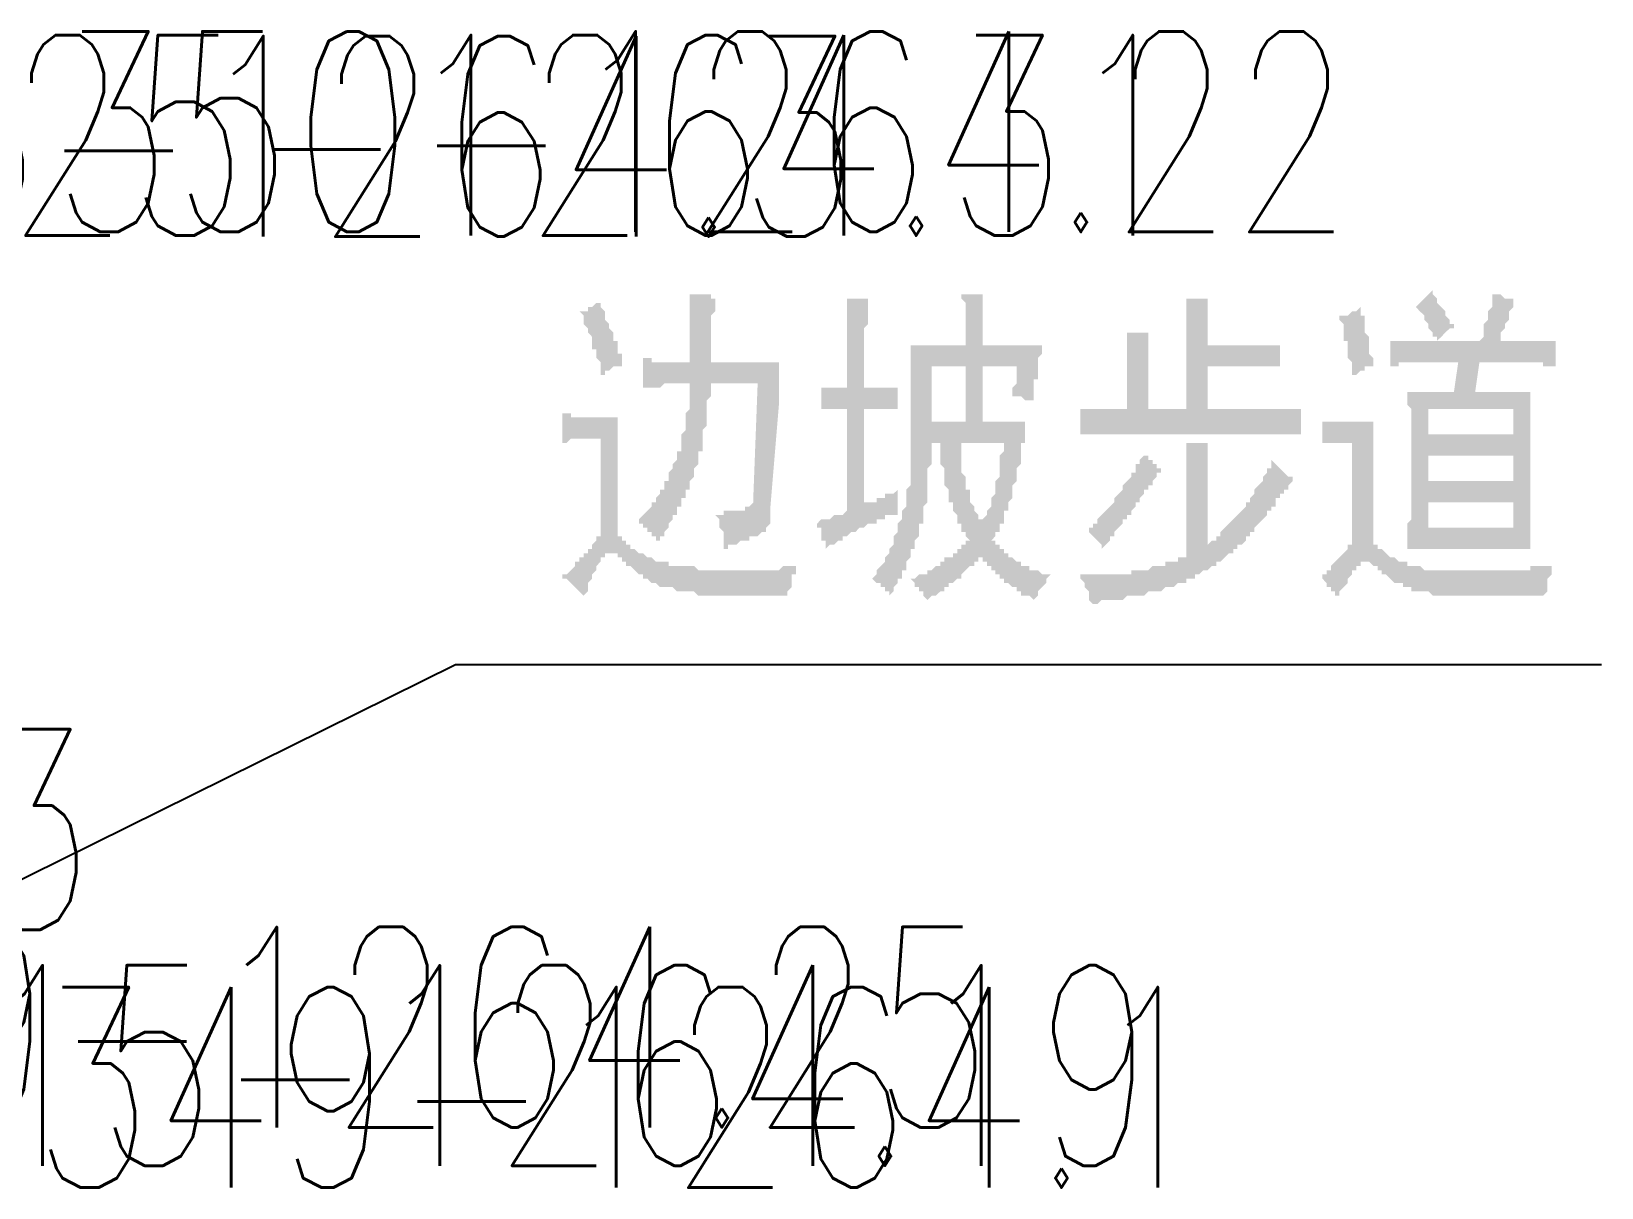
# Model space of a CAD drawing. Header units: millimetres. Extents: x 6156 to 7119, y 3162 to 3647.
# Drawn here: x 7006.6 to 7030.09, y 3479.53 to 3496.83 of the extents above; entities that cross this region are included whole.
import ezdxf
from ezdxf.enums import TextEntityAlignment as Align

# ---------------------------------------------------------------- set-up
doc = ezdxf.new("R2010")
doc.units = ezdxf.units.MM
doc.layers.add('图层1', color=7, linetype='Continuous')
doc.layers.add('点图2', color=30, linetype='Continuous', lineweight=5)
doc.styles.add('HBtxt', font='txt', dxfattribs={"width": 0.7, "bigfont": 'HZTXT'})

msp = doc.modelspace()

# ---------------------------------------------------------------- hatches: boundary and pattern name
at = {"layer": '图层1', "transparency": 33554559}
h = msp.add_hatch(color=256, dxfattribs=at)
h.paths.add_polyline_path([(7026.928, 3492.194), (7026.928, 3492.194), (7026.928, 3492.194), (7026.991, 3492.194), (7026.991, 3492.194), (7026.991, 3492.194), (7027.055, 3492.194), (7027.055, 3492.194), (7027.055, 3492.194), (7027.118, 3492.194), (7027.118, 3492.194), (7027.118, 3492.194), (7027.182, 3492.194), (7027.182, 3492.194), (7027.245, 3492.194), (7027.245, 3492.194), (7027.309, 3492.194), (7027.372, 3492.194), (7027.372, 3492.194), (7027.436, 3492.194), (7027.436, 3492.194), (7027.499, 3492.194), (7027.563, 3492.194), (7027.563, 3492.194), (7027.626, 3492.194), (7027.69, 3492.194), (7027.753, 3492.194), (7027.753, 3492.194), (7027.817, 3492.194), (7027.88, 3492.194), (7027.944, 3492.194), (7028.007, 3492.194), (7028.071, 3492.194), (7028.134, 3492.194), (7028.198, 3492.194), (7028.261, 3492.194), (7028.261, 3492.194), (7028.261, 3492.194), (7028.325, 3492.257), (7028.325, 3492.321), (7028.325, 3492.384), (7028.325, 3492.384), (7028.325, 3492.448), (7028.388, 3492.511), (7028.388, 3492.511), (7028.388, 3492.575), (7028.388, 3492.638), (7028.452, 3492.702), (7028.452, 3492.702), (7028.452, 3492.765), (7028.452, 3492.829), (7028.452, 3492.892), (7028.515, 3492.892), (7028.515, 3492.956), (7028.515, 3492.892), (7028.579, 3492.892), (7028.579, 3492.892), (7028.642, 3492.829), (7028.706, 3492.829), (7028.706, 3492.829), (7028.769, 3492.829), (7028.769, 3492.765), (7028.833, 3492.765), (7028.833, 3492.765), (7028.769, 3492.765), (7028.769, 3492.765), (7028.769, 3492.702), (7028.769, 3492.702), (7028.706, 3492.638), (7028.706, 3492.575), (7028.706, 3492.575), (7028.706, 3492.511), (7028.642, 3492.448), (7028.642, 3492.448), (7028.642, 3492.384), (7028.579, 3492.321), (7028.579, 3492.257), (7028.579, 3492.194), (7028.579, 3492.194), (7028.579, 3492.194), (7028.642, 3492.194), (7028.706, 3492.194), (7028.769, 3492.194), (7028.769, 3492.194), (7028.833, 3492.194), (7028.896, 3492.194), (7028.896, 3492.194), (7028.96, 3492.194), (7029.023, 3492.194), (7029.023, 3492.194), (7029.087, 3492.194), (7029.087, 3492.194), (7029.15, 3492.194), (7029.214, 3492.194), (7029.214, 3492.194), (7029.277, 3492.194), (7029.277, 3492.194), (7029.277, 3492.194), (7029.341, 3492.194), (7029.341, 3492.194), (7029.404, 3492.194), (7029.404, 3491.813), (7029.341, 3491.813), (7029.341, 3491.813), (7029.341, 3491.813), (7029.277, 3491.813), (7029.277, 3491.813), (7029.277, 3491.813), (7029.214, 3491.813), (7029.214, 3491.876), (7029.15, 3491.876), (7029.15, 3491.876), (7029.087, 3491.876), (7029.087, 3491.876), (7029.023, 3491.876), (7029.023, 3491.876), (7028.96, 3491.876), (7028.896, 3491.876), (7028.896, 3491.876), (7028.833, 3491.876), (7028.833, 3491.876), (7028.769, 3491.876), (7028.706, 3491.876), (7028.642, 3491.876), (7028.642, 3491.876), (7028.579, 3491.876), (7028.515, 3491.876), (7028.452, 3491.876), (7028.388, 3491.876), (7028.325, 3491.876), (7028.325, 3491.876), (7028.261, 3491.876), (7028.198, 3491.432), (7029.023, 3491.432), (7029.023, 3491.432), (7029.023, 3491.368), (7029.023, 3491.368), (7029.023, 3491.305), (7029.023, 3491.241), (7029.023, 3491.241), (7029.023, 3491.178), (7029.023, 3491.114), (7029.023, 3491.051), (7029.023, 3491.051), (7029.023, 3490.987), (7029.023, 3490.924), (7029.023, 3490.86), (7029.023, 3490.86), (7029.023, 3490.797), (7029.023, 3490.733), (7029.023, 3490.67), (7029.023, 3490.606), (7029.023, 3490.543), (7029.023, 3490.479), (7029.023, 3490.416), (7029.023, 3490.416), (7029.023, 3490.352), (7029.023, 3490.289), (7029.023, 3490.225), (7029.023, 3490.162), (7029.023, 3490.098), (7029.023, 3490.035), (7029.023, 3489.971), (7029.023, 3489.908), (7029.023, 3489.844), (7029.023, 3489.781), (7029.023, 3489.717), (7029.023, 3489.654), (7029.023, 3489.654), (7029.023, 3489.59), (7029.023, 3489.527), (7029.023, 3489.463), (7029.023, 3489.463), (7029.023, 3489.4), (7029.023, 3489.336), (7029.023, 3489.273), (7029.023, 3489.273), (7029.023, 3489.209), (7029.023, 3489.209), (7029.023, 3489.146), (7029.023, 3489.082), (7029.023, 3489.082), (7027.182, 3489.082), (7027.182, 3489.146), (7027.182, 3489.209), (7027.182, 3489.209), (7027.182, 3489.273), (7027.182, 3489.336), (7027.182, 3489.336), (7027.182, 3489.4), (7027.182, 3489.463), (7027.182, 3489.463), (7027.245, 3489.527), (7027.245, 3489.59), (7027.245, 3489.654), (7027.245, 3489.717), (7027.245, 3489.717), (7027.245, 3489.781), (7027.245, 3489.844), (7027.245, 3489.908), (7027.245, 3489.971), (7027.245, 3490.035), (7027.245, 3490.098), (7027.245, 3490.162), (7027.245, 3490.225), (7027.245, 3490.225), (7027.245, 3490.289), (7027.245, 3490.352), (7027.245, 3490.416), (7027.245, 3490.416), (7027.245, 3490.479), (7027.245, 3490.543), (7027.245, 3490.606), (7027.245, 3490.67), (7027.245, 3490.733), (7027.245, 3490.733), (7027.245, 3490.797), (7027.245, 3490.86), (7027.245, 3490.924), (7027.245, 3490.987), (7027.245, 3490.987), (7027.245, 3491.051), (7027.245, 3491.114), (7027.245, 3491.178), (7027.245, 3491.178), (7027.182, 3491.241), (7027.182, 3491.305), (7027.182, 3491.368), (7027.182, 3491.368), (7027.182, 3491.432), (7027.182, 3491.432), (7027.88, 3491.432), (7027.944, 3491.876), (7027.88, 3491.876), (7027.817, 3491.876), (7027.753, 3491.876), (7027.753, 3491.876), (7027.69, 3491.876), (7027.626, 3491.876), (7027.563, 3491.876), (7027.499, 3491.876), (7027.499, 3491.876), (7027.436, 3491.876), (7027.372, 3491.876), (7027.372, 3491.876), (7027.309, 3491.876), (7027.245, 3491.876), (7027.245, 3491.876), (7027.182, 3491.876), (7027.182, 3491.876), (7027.118, 3491.876), (7027.118, 3491.876), (7027.055, 3491.876), (7027.055, 3491.813), (7027.055, 3491.813), (7026.991, 3491.813), (7026.991, 3491.813), (7026.991, 3491.813), (7026.928, 3491.813), (7026.928, 3491.813), (7026.928, 3491.813)], flags=0)
h.paths.add_polyline_path([(7025.912, 3490.987), (7025.975, 3490.987), (7026.039, 3490.987), (7026.039, 3490.987), (7026.102, 3490.987), (7026.166, 3490.987), (7026.166, 3490.987), (7026.229, 3490.987), (7026.229, 3490.987), (7026.293, 3490.987), (7026.293, 3490.987), (7026.356, 3490.987), (7026.674, 3490.987), (7026.674, 3490.924), (7026.674, 3490.924), (7026.674, 3490.86), (7026.674, 3490.797), (7026.674, 3490.733), (7026.674, 3490.67), (7026.674, 3490.67), (7026.674, 3490.606), (7026.674, 3490.543), (7026.674, 3490.479), (7026.674, 3490.416), (7026.674, 3490.416), (7026.674, 3490.352), (7026.674, 3490.352), (7026.674, 3489.209), (7026.674, 3489.209), (7026.674, 3489.146), (7026.737, 3489.146), (7026.737, 3489.146), (7026.737, 3489.082), (7026.801, 3489.082), (7026.801, 3489.082), (7026.864, 3489.019), (7026.864, 3489.019), (7026.864, 3489.019), (7026.928, 3488.955), (7026.928, 3488.955), (7026.991, 3488.955), (7026.991, 3488.955), (7027.055, 3488.892), (7027.055, 3488.892), (7027.118, 3488.892), (7027.118, 3488.892), (7027.182, 3488.892), (7027.182, 3488.828), (7027.245, 3488.828), (7027.309, 3488.828), (7027.309, 3488.828), (7027.372, 3488.828), (7027.372, 3488.828), (7027.436, 3488.765), (7027.499, 3488.765), (7027.499, 3488.765), (7027.563, 3488.765), (7027.626, 3488.765), (7027.626, 3488.765), (7027.69, 3488.765), (7027.753, 3488.765), (7027.817, 3488.765), (7027.817, 3488.765), (7027.88, 3488.765), (7027.944, 3488.765), (7027.944, 3488.765), (7028.007, 3488.765), (7028.071, 3488.765), (7028.071, 3488.765), (7028.134, 3488.765), (7028.198, 3488.765), (7028.261, 3488.765), (7028.261, 3488.765), (7028.325, 3488.765), (7028.388, 3488.765), (7028.388, 3488.765), (7028.452, 3488.765), (7028.515, 3488.765), (7028.515, 3488.765), (7028.579, 3488.765), (7028.642, 3488.765), (7028.642, 3488.765), (7028.706, 3488.765), (7028.706, 3488.765), (7028.769, 3488.765), (7028.833, 3488.765), (7028.833, 3488.765), (7028.896, 3488.765), (7028.896, 3488.765), (7028.96, 3488.765), (7028.96, 3488.765), (7029.023, 3488.765), (7029.023, 3488.828), (7029.087, 3488.828), (7029.087, 3488.828), (7029.15, 3488.828), (7029.15, 3488.828), (7029.214, 3488.828), (7029.214, 3488.828), (7029.277, 3488.828), (7029.277, 3488.828), (7029.341, 3488.828), (7029.341, 3488.828), (7029.341, 3488.828), (7029.341, 3488.828), (7029.341, 3488.765), (7029.341, 3488.701), (7029.277, 3488.638), (7029.277, 3488.638), (7029.277, 3488.574), (7029.277, 3488.511), (7029.277, 3488.447), (7029.277, 3488.447), (7029.214, 3488.384), (7029.214, 3488.384), (7029.15, 3488.384), (7029.087, 3488.384), (7029.087, 3488.384), (7029.023, 3488.384), (7028.96, 3488.384), (7028.96, 3488.384), (7028.896, 3488.384), (7028.896, 3488.384), (7028.833, 3488.384), (7028.769, 3488.384), (7028.769, 3488.384), (7028.706, 3488.384), (7028.706, 3488.384), (7028.642, 3488.384), (7028.579, 3488.384), (7028.579, 3488.384), (7028.515, 3488.384), (7028.515, 3488.384), (7028.452, 3488.384), (7028.452, 3488.384), (7028.388, 3488.384), (7028.388, 3488.384), (7028.325, 3488.384), (7028.325, 3488.384), (7028.261, 3488.384), (7028.261, 3488.384), (7028.198, 3488.384), (7028.134, 3488.384), (7028.134, 3488.384), (7028.071, 3488.384), (7028.007, 3488.384), (7028.007, 3488.384), (7027.944, 3488.384), (7027.944, 3488.384), (7027.88, 3488.384), (7027.817, 3488.384), (7027.817, 3488.384), (7027.753, 3488.384), (7027.753, 3488.384), (7027.69, 3488.384), (7027.69, 3488.384), (7027.626, 3488.384), (7027.626, 3488.384), (7027.563, 3488.384), (7027.563, 3488.384), (7027.499, 3488.447), (7027.436, 3488.447), (7027.436, 3488.447), (7027.372, 3488.447), (7027.309, 3488.447), (7027.309, 3488.447), (7027.245, 3488.447), (7027.245, 3488.511), (7027.182, 3488.511), (7027.182, 3488.511), (7027.118, 3488.511), (7027.118, 3488.574), (7027.118, 3488.574), (7027.055, 3488.574), (7027.055, 3488.574), (7026.991, 3488.574), (7026.928, 3488.638), (7026.928, 3488.638), (7026.864, 3488.701), (7026.864, 3488.701), (7026.801, 3488.701), (7026.801, 3488.765), (7026.737, 3488.765), (7026.737, 3488.828), (7026.674, 3488.828), (7026.674, 3488.828), (7026.61, 3488.892), (7026.61, 3488.892), (7026.547, 3488.892), (7026.547, 3488.892), (7026.483, 3488.892), (7026.483, 3488.828), (7026.42, 3488.828), (7026.42, 3488.828), (7026.42, 3488.765), (7026.356, 3488.765), (7026.356, 3488.701), (7026.356, 3488.701), (7026.293, 3488.638), (7026.293, 3488.638), (7026.293, 3488.574), (7026.229, 3488.511), (7026.229, 3488.511), (7026.166, 3488.447), (7026.166, 3488.384), (7026.166, 3488.384), (7026.102, 3488.384), (7026.102, 3488.447), (7026.039, 3488.447), (7026.039, 3488.511), (7025.975, 3488.511), (7025.975, 3488.574), (7025.975, 3488.574), (7025.912, 3488.638), (7025.912, 3488.638), (7025.912, 3488.638), (7025.912, 3488.701), (7025.912, 3488.701), (7025.975, 3488.701), (7025.975, 3488.765), (7026.039, 3488.765), (7026.039, 3488.828), (7026.039, 3488.828), (7026.102, 3488.892), (7026.102, 3488.892), (7026.166, 3488.955), (7026.166, 3488.955), (7026.229, 3489.019), (7026.229, 3489.019), (7026.293, 3489.082), (7026.293, 3489.146), (7026.356, 3489.146), (7026.356, 3489.209), (7026.356, 3490.67), (7026.356, 3490.67), (7026.293, 3490.67), (7026.229, 3490.67), (7026.229, 3490.67), (7026.166, 3490.67), (7026.166, 3490.67), (7026.102, 3490.67), (7026.039, 3490.67), (7026.039, 3490.67), (7025.975, 3490.67), (7025.975, 3490.67), (7025.912, 3490.67)], flags=0)
h.paths.add_polyline_path([(7028.769, 3489.4), (7028.769, 3489.781), (7027.499, 3489.781), (7027.499, 3489.4)], flags=0)
h.paths.add_polyline_path([(7028.769, 3490.098), (7028.769, 3490.479), (7027.499, 3490.479), (7027.499, 3490.098)], flags=0)
h.paths.add_polyline_path([(7028.769, 3490.797), (7028.769, 3491.178), (7027.499, 3491.178), (7027.499, 3490.797)], flags=0)
h.paths.add_polyline_path([(7026.356, 3491.686), (7026.356, 3491.749), (7026.356, 3491.749), (7026.356, 3491.813), (7026.356, 3491.813), (7026.356, 3491.876), (7026.293, 3491.94), (7026.293, 3492.003), (7026.293, 3492.003), (7026.293, 3492.067), (7026.293, 3492.13), (7026.293, 3492.194), (7026.229, 3492.194), (7026.229, 3492.257), (7026.229, 3492.321), (7026.229, 3492.384), (7026.229, 3492.448), (7026.166, 3492.511), (7026.166, 3492.575), (7026.166, 3492.575), (7026.229, 3492.575), (7026.229, 3492.575), (7026.293, 3492.575), (7026.356, 3492.638), (7026.356, 3492.638), (7026.42, 3492.638), (7026.42, 3492.638), (7026.483, 3492.702), (7026.483, 3492.702), (7026.483, 3492.638), (7026.483, 3492.575), (7026.547, 3492.575), (7026.547, 3492.511), (7026.547, 3492.448), (7026.547, 3492.384), (7026.547, 3492.384), (7026.547, 3492.321), (7026.61, 3492.257), (7026.61, 3492.194), (7026.61, 3492.194), (7026.61, 3492.13), (7026.61, 3492.067), (7026.61, 3492.003), (7026.674, 3491.94), (7026.674, 3491.94), (7026.674, 3491.876), (7026.674, 3491.813), (7026.674, 3491.813), (7026.61, 3491.813), (7026.547, 3491.813), (7026.547, 3491.749), (7026.483, 3491.749), (7026.483, 3491.749), (7026.42, 3491.686), (7026.42, 3491.686), (7026.356, 3491.686)], flags=0)
h.paths.add_polyline_path([(7027.563, 3492.956), (7027.563, 3492.892), (7027.626, 3492.829), (7027.626, 3492.829), (7027.626, 3492.765), (7027.69, 3492.702), (7027.69, 3492.702), (7027.753, 3492.638), (7027.753, 3492.575), (7027.753, 3492.575), (7027.817, 3492.511), (7027.817, 3492.511), (7027.817, 3492.448), (7027.88, 3492.448), (7027.88, 3492.384), (7027.817, 3492.384), (7027.817, 3492.384), (7027.753, 3492.321), (7027.753, 3492.321), (7027.69, 3492.257), (7027.69, 3492.257), (7027.626, 3492.194), (7027.626, 3492.194), (7027.626, 3492.257), (7027.563, 3492.257), (7027.563, 3492.321), (7027.563, 3492.321), (7027.499, 3492.384), (7027.499, 3492.448), (7027.499, 3492.448), (7027.436, 3492.511), (7027.436, 3492.511), (7027.436, 3492.575), (7027.372, 3492.638), (7027.372, 3492.638), (7027.309, 3492.702), (7027.309, 3492.702), (7027.372, 3492.765), (7027.372, 3492.765), (7027.436, 3492.829), (7027.436, 3492.829), (7027.499, 3492.892), (7027.499, 3492.892), (7027.563, 3492.956), (7027.563, 3492.956)], flags=0)
h = msp.add_hatch(color=256, dxfattribs=at)
h.paths.add_polyline_path([(7016.451, 3491.876), (7016.451, 3491.94), (7016.451, 3492.003), (7016.451, 3492.067), (7016.451, 3492.13), (7016.451, 3492.194), (7016.451, 3492.257), (7016.451, 3492.321), (7016.451, 3492.384), (7016.451, 3492.384), (7016.451, 3492.448), (7016.451, 3492.511), (7016.451, 3492.575), (7016.451, 3492.575), (7016.451, 3492.638), (7016.451, 3492.702), (7016.451, 3492.765), (7016.451, 3492.765), (7016.451, 3492.829), (7016.451, 3492.892), (7016.451, 3492.892), (7016.451, 3492.892), (7016.514, 3492.892), (7016.514, 3492.892), (7016.578, 3492.892), (7016.641, 3492.892), (7016.641, 3492.892), (7016.705, 3492.892), (7016.705, 3492.892), (7016.768, 3492.892), (7016.768, 3492.829), (7016.832, 3492.829), (7016.832, 3492.829), (7016.832, 3492.765), (7016.832, 3492.765), (7016.832, 3492.702), (7016.832, 3492.702), (7016.832, 3492.638), (7016.768, 3492.575), (7016.768, 3492.575), (7016.768, 3492.511), (7016.768, 3492.448), (7016.768, 3492.384), (7016.768, 3492.384), (7016.768, 3492.321), (7016.768, 3492.257), (7016.768, 3492.194), (7016.768, 3492.13), (7016.768, 3492.067), (7016.768, 3492.003), (7016.768, 3491.94), (7016.768, 3491.876), (7017.784, 3491.876), (7017.784, 3491.876), (7017.784, 3491.813), (7017.784, 3491.749), (7017.784, 3491.686), (7017.784, 3491.622), (7017.784, 3491.622), (7017.784, 3491.559), (7017.784, 3491.495), (7017.784, 3491.432), (7017.784, 3491.368), (7017.784, 3491.368), (7017.784, 3491.305), (7017.784, 3491.241), (7017.784, 3491.241), (7017.657, 3489.717), (7017.657, 3489.654), (7017.657, 3489.59), (7017.657, 3489.527), (7017.657, 3489.527), (7017.657, 3489.463), (7017.593, 3489.4), (7017.593, 3489.4), (7017.593, 3489.336), (7017.53, 3489.336), (7017.53, 3489.336), (7017.466, 3489.273), (7017.466, 3489.273), (7017.403, 3489.273), (7017.403, 3489.273), (7017.339, 3489.273), (7017.339, 3489.209), (7017.276, 3489.209), (7017.212, 3489.209), (7017.212, 3489.209), (7017.149, 3489.146), (7017.149, 3489.146), (7017.085, 3489.146), (7017.085, 3489.146), (7017.022, 3489.146), (7017.022, 3489.082), (7016.959, 3489.082), (7016.959, 3489.146), (7016.959, 3489.209), (7016.959, 3489.209), (7016.959, 3489.273), (7016.959, 3489.336), (7016.895, 3489.4), (7016.895, 3489.4), (7016.895, 3489.463), (7016.895, 3489.527), (7016.832, 3489.59), (7016.832, 3489.59), (7016.832, 3489.59), (7016.895, 3489.59), (7016.959, 3489.59), (7016.959, 3489.654), (7017.022, 3489.654), (7017.085, 3489.654), (7017.085, 3489.654), (7017.149, 3489.654), (7017.149, 3489.654), (7017.212, 3489.654), (7017.212, 3489.654), (7017.276, 3489.654), (7017.276, 3489.717), (7017.276, 3489.717), (7017.339, 3489.717), (7017.339, 3489.717), (7017.403, 3489.781), (7017.403, 3489.781), (7017.403, 3489.844), (7017.403, 3489.908), (7017.403, 3489.908), (7017.466, 3491.559), (7016.768, 3491.559), (7016.768, 3491.495), (7016.768, 3491.432), (7016.768, 3491.368), (7016.705, 3491.305), (7016.705, 3491.241), (7016.705, 3491.178), (7016.705, 3491.178), (7016.705, 3491.114), (7016.705, 3491.051), (7016.705, 3490.987), (7016.705, 3490.924), (7016.705, 3490.924), (7016.641, 3490.86), (7016.641, 3490.797), (7016.641, 3490.733), (7016.641, 3490.67), (7016.641, 3490.67), (7016.641, 3490.606), (7016.641, 3490.543), (7016.578, 3490.543), (7016.578, 3490.479), (7016.578, 3490.416), (7016.578, 3490.416), (7016.578, 3490.352), (7016.514, 3490.289), (7016.514, 3490.289), (7016.514, 3490.225), (7016.514, 3490.225), (7016.514, 3490.162), (7016.451, 3490.098), (7016.451, 3490.098), (7016.451, 3490.035), (7016.451, 3489.971), (7016.387, 3489.971), (7016.387, 3489.908), (7016.387, 3489.844), (7016.324, 3489.844), (7016.324, 3489.781), (7016.324, 3489.717), (7016.26, 3489.717), (7016.26, 3489.654), (7016.26, 3489.59), (7016.197, 3489.59), (7016.197, 3489.527), (7016.197, 3489.527), (7016.133, 3489.463), (7016.133, 3489.4), (7016.133, 3489.4), (7016.07, 3489.336), (7016.07, 3489.273), (7016.006, 3489.273), (7016.006, 3489.209), (7016.006, 3489.209), (7015.943, 3489.209), (7015.943, 3489.273), (7015.879, 3489.273), (7015.879, 3489.336), (7015.879, 3489.336), (7015.816, 3489.336), (7015.816, 3489.4), (7015.752, 3489.4), (7015.752, 3489.463), (7015.689, 3489.463), (7015.689, 3489.527), (7015.689, 3489.527), (7015.689, 3489.527), (7015.752, 3489.59), (7015.752, 3489.59), (7015.816, 3489.654), (7015.816, 3489.654), (7015.879, 3489.717), (7015.879, 3489.717), (7015.879, 3489.781), (7015.943, 3489.781), (7015.943, 3489.844), (7016.006, 3489.908), (7016.006, 3489.908), (7016.006, 3489.971), (7016.07, 3489.971), (7016.07, 3490.035), (7016.07, 3490.098), (7016.133, 3490.098), (7016.133, 3490.162), (7016.133, 3490.225), (7016.197, 3490.289), (7016.197, 3490.289), (7016.197, 3490.352), (7016.197, 3490.352), (7016.26, 3490.416), (7016.26, 3490.416), (7016.26, 3490.479), (7016.26, 3490.543), (7016.324, 3490.543), (7016.324, 3490.606), (7016.324, 3490.67), (7016.324, 3490.733), (7016.324, 3490.733), (7016.324, 3490.797), (7016.387, 3490.86), (7016.387, 3490.924), (7016.387, 3490.924), (7016.387, 3490.987), (7016.387, 3491.051), (7016.387, 3491.114), (7016.387, 3491.114), (7016.451, 3491.178), (7016.451, 3491.241), (7016.451, 3491.305), (7016.451, 3491.368), (7016.451, 3491.432), (7016.451, 3491.432), (7016.451, 3491.495), (7016.451, 3491.559), (7016.387, 3491.559), (7016.387, 3491.559), (7016.324, 3491.559), (7016.324, 3491.559), (7016.26, 3491.559), (7016.197, 3491.559), (7016.197, 3491.559), (7016.133, 3491.559), (7016.133, 3491.559), (7016.07, 3491.559), (7016.006, 3491.495), (7016.006, 3491.495), (7015.943, 3491.495), (7015.943, 3491.495), (7015.879, 3491.495), (7015.879, 3491.495), (7015.816, 3491.495), (7015.752, 3491.495), (7015.752, 3491.495), (7015.752, 3491.94), (7015.816, 3491.94), (7015.816, 3491.94), (7015.879, 3491.94), (7015.879, 3491.876), (7015.943, 3491.876), (7015.943, 3491.876), (7016.006, 3491.876), (7016.07, 3491.876), (7016.07, 3491.876), (7016.133, 3491.876), (7016.133, 3491.876), (7016.197, 3491.876), (7016.26, 3491.876), (7016.26, 3491.876), (7016.324, 3491.876), (7016.387, 3491.876), (7016.387, 3491.876), (7016.451, 3491.876), (7016.451, 3491.876)], flags=0)
h.paths.add_polyline_path([(7015.371, 3491.051), (7015.371, 3490.987), (7015.371, 3490.987), (7015.371, 3490.924), (7015.371, 3490.86), (7015.371, 3490.797), (7015.371, 3490.733), (7015.371, 3490.733), (7015.371, 3490.67), (7015.371, 3490.606), (7015.371, 3490.543), (7015.371, 3490.543), (7015.371, 3490.479), (7015.371, 3490.479), (7015.371, 3489.336), (7015.371, 3489.273), (7015.435, 3489.273), (7015.435, 3489.273), (7015.435, 3489.209), (7015.498, 3489.209), (7015.498, 3489.146), (7015.562, 3489.146), (7015.562, 3489.146), (7015.562, 3489.082), (7015.625, 3489.082), (7015.625, 3489.082), (7015.689, 3489.019), (7015.689, 3489.019), (7015.752, 3489.019), (7015.752, 3489.019), (7015.816, 3488.955), (7015.816, 3488.955), (7015.879, 3488.955), (7015.879, 3488.955), (7015.943, 3488.892), (7015.943, 3488.892), (7016.006, 3488.892), (7016.07, 3488.892), (7016.07, 3488.892), (7016.133, 3488.892), (7016.133, 3488.828), (7016.197, 3488.828), (7016.26, 3488.828), (7016.26, 3488.828), (7016.324, 3488.828), (7016.387, 3488.828), (7016.387, 3488.828), (7016.451, 3488.828), (7016.514, 3488.828), (7016.578, 3488.765), (7016.578, 3488.765), (7016.641, 3488.765), (7016.641, 3488.765), (7016.705, 3488.765), (7016.768, 3488.765), (7016.832, 3488.765), (7016.832, 3488.765), (7016.895, 3488.765), (7016.959, 3488.765), (7016.959, 3488.765), (7017.022, 3488.765), (7017.085, 3488.765), (7017.085, 3488.765), (7017.149, 3488.765), (7017.212, 3488.765), (7017.212, 3488.765), (7017.276, 3488.765), (7017.339, 3488.765), (7017.339, 3488.765), (7017.403, 3488.765), (7017.466, 3488.765), (7017.466, 3488.765), (7017.53, 3488.765), (7017.53, 3488.765), (7017.593, 3488.765), (7017.593, 3488.765), (7017.657, 3488.765), (7017.72, 3488.765), (7017.72, 3488.765), (7017.784, 3488.765), (7017.784, 3488.765), (7017.847, 3488.828), (7017.847, 3488.828), (7017.911, 3488.828), (7017.911, 3488.828), (7017.974, 3488.828), (7017.974, 3488.828), (7018.038, 3488.828), (7018.038, 3488.828), (7018.038, 3488.828), (7018.101, 3488.828), (7018.101, 3488.828), (7018.038, 3488.828), (7018.038, 3488.765), (7018.038, 3488.701), (7017.974, 3488.701), (7017.974, 3488.638), (7017.974, 3488.638), (7017.974, 3488.574), (7017.974, 3488.511), (7017.911, 3488.447), (7017.911, 3488.384), (7017.911, 3488.384), (7017.911, 3488.384), (7017.847, 3488.384), (7017.847, 3488.384), (7017.784, 3488.384), (7017.72, 3488.384), (7017.72, 3488.384), (7017.657, 3488.384), (7017.657, 3488.384), (7017.593, 3488.384), (7017.53, 3488.384), (7017.53, 3488.384), (7017.466, 3488.384), (7017.466, 3488.384), (7017.403, 3488.384), (7017.339, 3488.384), (7017.339, 3488.384), (7017.276, 3488.384), (7017.276, 3488.384), (7017.212, 3488.384), (7017.149, 3488.384), (7017.149, 3488.384), (7017.085, 3488.384), (7017.085, 3488.384), (7017.022, 3488.384), (7017.022, 3488.384), (7016.959, 3488.384), (7016.895, 3488.384), (7016.895, 3488.384), (7016.832, 3488.384), (7016.832, 3488.384), (7016.768, 3488.384), (7016.705, 3488.384), (7016.705, 3488.384), (7016.641, 3488.384), (7016.641, 3488.384), (7016.578, 3488.384), (7016.514, 3488.447), (7016.514, 3488.447), (7016.451, 3488.447), (7016.451, 3488.447), (7016.387, 3488.447), (7016.324, 3488.447), (7016.324, 3488.447), (7016.26, 3488.447), (7016.26, 3488.447), (7016.197, 3488.511), (7016.197, 3488.511), (7016.133, 3488.511), (7016.133, 3488.511), (7016.07, 3488.511), (7016.07, 3488.511), (7016.006, 3488.511), (7015.943, 3488.574), (7015.943, 3488.574), (7015.879, 3488.574), (7015.879, 3488.574), (7015.816, 3488.638), (7015.816, 3488.638), (7015.752, 3488.638), (7015.752, 3488.701), (7015.689, 3488.701), (7015.689, 3488.701), (7015.625, 3488.765), (7015.625, 3488.765), (7015.562, 3488.828), (7015.562, 3488.828), (7015.498, 3488.828), (7015.498, 3488.892), (7015.435, 3488.892), (7015.435, 3488.955), (7015.371, 3488.955), (7015.371, 3489.019), (7015.308, 3489.019), (7015.308, 3489.019), (7015.244, 3489.019), (7015.244, 3489.019), (7015.181, 3489.019), (7015.181, 3488.955), (7015.181, 3488.955), (7015.117, 3488.955), (7015.117, 3488.892), (7015.117, 3488.892), (7015.054, 3488.828), (7015.054, 3488.765), (7015.054, 3488.765), (7014.99, 3488.701), (7014.99, 3488.701), (7014.99, 3488.638), (7014.927, 3488.574), (7014.927, 3488.574), (7014.927, 3488.511), (7014.927, 3488.447), (7014.863, 3488.384), (7014.863, 3488.384), (7014.863, 3488.384), (7014.8, 3488.447), (7014.8, 3488.447), (7014.736, 3488.511), (7014.736, 3488.511), (7014.673, 3488.574), (7014.673, 3488.574), (7014.609, 3488.638), (7014.609, 3488.638), (7014.546, 3488.638), (7014.546, 3488.701), (7014.609, 3488.701), (7014.673, 3488.765), (7014.673, 3488.765), (7014.736, 3488.828), (7014.736, 3488.892), (7014.8, 3488.892), (7014.8, 3488.955), (7014.863, 3488.955), (7014.863, 3489.019), (7014.927, 3489.019), (7014.927, 3489.082), (7014.99, 3489.082), (7014.99, 3489.146), (7014.99, 3489.146), (7015.054, 3489.209), (7015.054, 3489.209), (7015.054, 3489.273), (7015.054, 3489.273), (7015.117, 3489.273), (7015.117, 3490.733), (7015.054, 3490.733), (7014.99, 3490.733), (7014.99, 3490.733), (7014.927, 3490.733), (7014.863, 3490.733), (7014.863, 3490.733), (7014.8, 3490.733), (7014.8, 3490.733), (7014.736, 3490.733), (7014.736, 3490.733), (7014.673, 3490.733), (7014.609, 3490.67), (7014.609, 3490.67), (7014.546, 3490.67), (7014.546, 3491.114), (7014.609, 3491.114), (7014.673, 3491.114), (7014.673, 3491.051), (7014.736, 3491.051), (7014.736, 3491.051), (7014.8, 3491.051), (7014.863, 3491.051), (7014.863, 3491.051), (7014.927, 3491.051), (7014.927, 3491.051), (7014.99, 3491.051), (7015.054, 3491.051), (7015.054, 3491.051), (7015.117, 3491.051), (7015.117, 3491.051)], flags=0)
h.paths.add_polyline_path([(7015.117, 3492.765), (7015.117, 3492.702), (7015.181, 3492.638), (7015.181, 3492.575), (7015.181, 3492.511), (7015.244, 3492.448), (7015.244, 3492.384), (7015.244, 3492.384), (7015.308, 3492.321), (7015.308, 3492.257), (7015.308, 3492.194), (7015.371, 3492.194), (7015.371, 3492.13), (7015.371, 3492.067), (7015.371, 3492.067), (7015.371, 3492.003), (7015.435, 3492.003), (7015.435, 3491.94), (7015.435, 3491.94), (7015.435, 3491.876), (7015.435, 3491.876), (7015.435, 3491.876), (7015.435, 3491.813), (7015.371, 3491.813), (7015.371, 3491.813), (7015.308, 3491.813), (7015.244, 3491.749), (7015.244, 3491.749), (7015.181, 3491.749), (7015.181, 3491.686), (7015.117, 3491.686), (7015.117, 3491.686), (7015.117, 3491.749), (7015.117, 3491.749), (7015.117, 3491.749), (7015.117, 3491.813), (7015.117, 3491.813), (7015.117, 3491.876), (7015.054, 3491.94), (7015.054, 3491.94), (7015.054, 3492.003), (7015.054, 3492.067), (7014.99, 3492.067), (7014.99, 3492.13), (7014.99, 3492.194), (7014.99, 3492.257), (7014.927, 3492.321), (7014.927, 3492.384), (7014.863, 3492.448), (7014.863, 3492.511), (7014.863, 3492.575), (7014.8, 3492.638), (7014.863, 3492.638), (7014.927, 3492.638), (7014.927, 3492.702), (7014.99, 3492.702), (7014.99, 3492.702), (7015.054, 3492.765), (7015.054, 3492.765), (7015.117, 3492.765), (7015.117, 3492.765)], flags=0)
h = msp.add_hatch(color=256, dxfattribs=at)
h.paths.add_polyline_path([(7019.181, 3488.638), (7019.181, 3488.638), (7019.244, 3488.701), (7019.244, 3488.765), (7019.244, 3488.765), (7019.308, 3488.828), (7019.308, 3488.828), (7019.371, 3488.892), (7019.371, 3488.955), (7019.371, 3488.955), (7019.435, 3489.019), (7019.435, 3489.082), (7019.435, 3489.082), (7019.498, 3489.146), (7019.498, 3489.209), (7019.498, 3489.209), (7019.498, 3489.209), (7019.498, 3489.273), (7019.562, 3489.336), (7019.562, 3489.336), (7019.562, 3489.4), (7019.562, 3489.463), (7019.625, 3489.527), (7019.625, 3489.527), (7019.625, 3489.59), (7019.625, 3489.654), (7019.625, 3489.654), (7019.689, 3489.717), (7019.689, 3489.781), (7019.689, 3489.844), (7019.689, 3489.908), (7019.689, 3489.908), (7019.689, 3489.971), (7019.752, 3490.035), (7019.752, 3490.035), (7019.752, 3490.098), (7019.752, 3490.098), (7019.752, 3490.162), (7019.752, 3490.225), (7019.752, 3490.225), (7019.752, 3490.289), (7019.752, 3490.352), (7019.752, 3490.416), (7019.752, 3490.416), (7019.752, 3490.479), (7019.752, 3490.543), (7019.752, 3490.606), (7019.752, 3490.67), (7019.752, 3490.733), (7019.752, 3490.733), (7019.752, 3490.797), (7019.752, 3490.86), (7019.752, 3490.924), (7019.752, 3490.987), (7019.752, 3491.051), (7019.752, 3491.114), (7019.752, 3491.178), (7019.752, 3491.241), (7019.752, 3491.305), (7019.752, 3491.368), (7019.752, 3491.432), (7019.752, 3491.432), (7019.752, 3491.495), (7019.752, 3491.559), (7019.752, 3491.622), (7019.752, 3491.686), (7019.752, 3491.749), (7019.752, 3491.749), (7019.752, 3491.813), (7019.752, 3491.876), (7019.752, 3491.94), (7019.752, 3491.94), (7019.752, 3492.003), (7019.752, 3492.067), (7019.752, 3492.067), (7019.752, 3492.13), (7019.752, 3492.13), (7019.752, 3492.13), (7020.578, 3492.13), (7020.578, 3492.194), (7020.578, 3492.257), (7020.578, 3492.321), (7020.578, 3492.384), (7020.578, 3492.448), (7020.578, 3492.511), (7020.578, 3492.575), (7020.578, 3492.638), (7020.578, 3492.638), (7020.578, 3492.702), (7020.578, 3492.765), (7020.578, 3492.765), (7020.514, 3492.829), (7020.514, 3492.892), (7020.514, 3492.892), (7020.832, 3492.892), (7020.832, 3492.892), (7020.832, 3492.829), (7020.832, 3492.765), (7020.832, 3492.765), (7020.832, 3492.702), (7020.832, 3492.638), (7020.832, 3492.638), (7020.832, 3492.575), (7020.832, 3492.511), (7020.832, 3492.448), (7020.832, 3492.384), (7020.832, 3492.321), (7020.832, 3492.257), (7020.832, 3492.194), (7020.832, 3492.13), (7021.721, 3492.13), (7021.721, 3492.067), (7021.721, 3492.003), (7021.657, 3491.94), (7021.657, 3491.94), (7021.657, 3491.876), (7021.657, 3491.813), (7021.657, 3491.749), (7021.657, 3491.686), (7021.657, 3491.622), (7021.594, 3491.622), (7021.594, 3491.559), (7021.594, 3491.495), (7021.594, 3491.495), (7021.594, 3491.432), (7021.594, 3491.368), (7021.594, 3491.368), (7021.594, 3491.305), (7021.594, 3491.305), (7021.53, 3491.305), (7021.467, 3491.305), (7021.467, 3491.305), (7021.403, 3491.368), (7021.403, 3491.368), (7021.34, 3491.368), (7021.34, 3491.368), (7021.276, 3491.368), (7021.276, 3491.368), (7021.276, 3491.432), (7021.276, 3491.432), (7021.276, 3491.495), (7021.34, 3491.559), (7021.34, 3491.622), (7021.34, 3491.622), (7021.34, 3491.686), (7021.34, 3491.749), (7021.34, 3491.813), (7021.34, 3491.813), (7020.832, 3491.813), (7020.832, 3490.987), (7021.467, 3490.987), (7021.467, 3490.924), (7021.467, 3490.86), (7021.467, 3490.797), (7021.467, 3490.733), (7021.467, 3490.67), (7021.403, 3490.67), (7021.403, 3490.606), (7021.403, 3490.543), (7021.403, 3490.479), (7021.403, 3490.416), (7021.403, 3490.416), (7021.403, 3490.352), (7021.34, 3490.289), (7021.34, 3490.225), (7021.34, 3490.225), (7021.34, 3490.162), (7021.34, 3490.098), (7021.34, 3490.098), (7021.276, 3490.035), (7021.276, 3489.971), (7021.276, 3489.971), (7021.276, 3489.971), (7021.276, 3489.908), (7021.276, 3489.844), (7021.213, 3489.781), (7021.213, 3489.781), (7021.213, 3489.717), (7021.213, 3489.654), (7021.149, 3489.654), (7021.149, 3489.59), (7021.149, 3489.527), (7021.149, 3489.463), (7021.086, 3489.463), (7021.086, 3489.4), (7021.086, 3489.336), (7021.022, 3489.336), (7021.022, 3489.273), (7021.022, 3489.273), (7020.959, 3489.209), (7021.022, 3489.209), (7021.022, 3489.146), (7021.086, 3489.146), (7021.086, 3489.082), (7021.149, 3489.082), (7021.149, 3489.019), (7021.213, 3489.019), (7021.213, 3488.955), (7021.276, 3488.955), (7021.276, 3488.955), (7021.34, 3488.892), (7021.34, 3488.892), (7021.403, 3488.892), (7021.403, 3488.828), (7021.467, 3488.828), (7021.467, 3488.828), (7021.53, 3488.828), (7021.53, 3488.765), (7021.594, 3488.765), (7021.594, 3488.765), (7021.657, 3488.765), (7021.721, 3488.701), (7021.721, 3488.701), (7021.784, 3488.701), (7021.784, 3488.701), (7021.848, 3488.701), (7021.784, 3488.638), (7021.784, 3488.638), (7021.784, 3488.574), (7021.721, 3488.511), (7021.721, 3488.511), (7021.657, 3488.447), (7021.657, 3488.447), (7021.657, 3488.384), (7021.594, 3488.32), (7021.594, 3488.32), (7021.594, 3488.32), (7021.53, 3488.384), (7021.53, 3488.384), (7021.467, 3488.384), (7021.403, 3488.384), (7021.403, 3488.447), (7021.34, 3488.447), (7021.34, 3488.511), (7021.276, 3488.511), (7021.276, 3488.511), (7021.213, 3488.574), (7021.213, 3488.574), (7021.149, 3488.574), (7021.149, 3488.638), (7021.149, 3488.638), (7021.086, 3488.638), (7021.086, 3488.701), (7021.022, 3488.701), (7021.022, 3488.765), (7020.959, 3488.765), (7020.959, 3488.828), (7020.895, 3488.828), (7020.895, 3488.892), (7020.832, 3488.892), (7020.832, 3488.955), (7020.832, 3488.955), (7020.768, 3488.955), (7020.768, 3488.892), (7020.705, 3488.892), (7020.705, 3488.828), (7020.705, 3488.828), (7020.641, 3488.828), (7020.578, 3488.765), (7020.578, 3488.765), (7020.514, 3488.701), (7020.514, 3488.701), (7020.514, 3488.638), (7020.451, 3488.638), (7020.451, 3488.638), (7020.387, 3488.574), (7020.387, 3488.574), (7020.324, 3488.574), (7020.324, 3488.511), (7020.26, 3488.511), (7020.26, 3488.447), (7020.197, 3488.447), (7020.197, 3488.447), (7020.133, 3488.384), (7020.07, 3488.384), (7020.07, 3488.384), (7020.006, 3488.32), (7020.006, 3488.32), (7019.943, 3488.384), (7019.943, 3488.384), (7019.943, 3488.447), (7019.879, 3488.447), (7019.879, 3488.511), (7019.816, 3488.511), (7019.816, 3488.574), (7019.816, 3488.574), (7019.752, 3488.638), (7019.816, 3488.638), (7019.816, 3488.638), (7019.879, 3488.701), (7019.943, 3488.701), (7019.943, 3488.701), (7020.006, 3488.701), (7020.006, 3488.765), (7020.07, 3488.765), (7020.07, 3488.765), (7020.133, 3488.828), (7020.133, 3488.828), (7020.197, 3488.828), (7020.197, 3488.892), (7020.26, 3488.892), (7020.26, 3488.892), (7020.26, 3488.955), (7020.324, 3488.955), (7020.387, 3488.955), (7020.387, 3489.019), (7020.451, 3489.019), (7020.451, 3489.082), (7020.514, 3489.082), (7020.514, 3489.146), (7020.578, 3489.146), (7020.578, 3489.209), (7020.578, 3489.209), (7020.641, 3489.209), (7020.578, 3489.273), (7020.578, 3489.273), (7020.578, 3489.336), (7020.514, 3489.336), (7020.514, 3489.4), (7020.514, 3489.463), (7020.451, 3489.463), (7020.451, 3489.527), (7020.451, 3489.527), (7020.451, 3489.59), (7020.387, 3489.654), (7020.387, 3489.654), (7020.387, 3489.717), (7020.387, 3489.781), (7020.324, 3489.781), (7020.324, 3489.844), (7020.324, 3489.908), (7020.324, 3489.971), (7020.324, 3489.971), (7020.26, 3490.035), (7020.26, 3490.098), (7020.26, 3490.162), (7020.26, 3490.162), (7020.26, 3490.225), (7020.26, 3490.289), (7020.197, 3490.352), (7020.197, 3490.416), (7020.197, 3490.416), (7020.197, 3490.479), (7020.197, 3490.543), (7020.197, 3490.606), (7020.197, 3490.67), (7020.07, 3490.67), (7020.07, 3490.606), (7020.07, 3490.543), (7020.07, 3490.479), (7020.07, 3490.416), (7020.07, 3490.352), (7020.006, 3490.289), (7020.006, 3490.225), (7020.006, 3490.162), (7020.006, 3490.162), (7020.006, 3490.098), (7020.006, 3490.035), (7020.006, 3489.971), (7020.006, 3489.908), (7020.006, 3489.908), (7020.006, 3489.844), (7020.006, 3489.781), (7019.943, 3489.717), (7019.943, 3489.717), (7019.943, 3489.654), (7019.943, 3489.59), (7019.943, 3489.59), (7019.943, 3489.527), (7019.943, 3489.463), (7019.879, 3489.463), (7019.879, 3489.4), (7019.879, 3489.336), (7019.879, 3489.336), (7019.879, 3489.273), (7019.879, 3489.273), (7019.816, 3489.209), (7019.816, 3489.146), (7019.816, 3489.082), (7019.752, 3489.082), (7019.752, 3489.019), (7019.752, 3488.955), (7019.689, 3488.892), (7019.689, 3488.892), (7019.689, 3488.828), (7019.689, 3488.765), (7019.625, 3488.765), (7019.625, 3488.701), (7019.625, 3488.638), (7019.562, 3488.638), (7019.562, 3488.574), (7019.562, 3488.574), (7019.498, 3488.511), (7019.498, 3488.447), (7019.498, 3488.447), (7019.435, 3488.384), (7019.435, 3488.384), (7019.435, 3488.447), (7019.371, 3488.447), (7019.371, 3488.511), (7019.308, 3488.511), (7019.308, 3488.574), (7019.244, 3488.574), (7019.244, 3488.574), (7019.181, 3488.638), (7019.181, 3488.638), (7019.181, 3488.638)], flags=0)
h.paths.add_polyline_path([(7019.117, 3492.829), (7019.117, 3492.765), (7019.117, 3492.702), (7019.117, 3492.638), (7019.117, 3492.575), (7019.117, 3492.511), (7019.117, 3492.448), (7019.054, 3492.384), (7019.054, 3492.321), (7019.054, 3492.321), (7019.054, 3492.257), (7019.054, 3492.194), (7019.054, 3492.194), (7019.054, 3492.13), (7019.054, 3492.13), (7019.054, 3491.495), (7019.117, 3491.495), (7019.181, 3491.495), (7019.181, 3491.495), (7019.244, 3491.495), (7019.244, 3491.495), (7019.308, 3491.495), (7019.308, 3491.495), (7019.371, 3491.495), (7019.435, 3491.495), (7019.435, 3491.495), (7019.498, 3491.495), (7019.562, 3491.495), (7019.562, 3491.495), (7019.562, 3491.178), (7019.498, 3491.178), (7019.435, 3491.178), (7019.435, 3491.178), (7019.371, 3491.178), (7019.371, 3491.178), (7019.308, 3491.178), (7019.244, 3491.178), (7019.244, 3491.178), (7019.181, 3491.178), (7019.181, 3491.178), (7019.117, 3491.178), (7019.117, 3491.178), (7019.054, 3491.178), (7019.054, 3489.781), (7019.117, 3489.781), (7019.181, 3489.781), (7019.181, 3489.781), (7019.244, 3489.781), (7019.244, 3489.844), (7019.308, 3489.844), (7019.308, 3489.844), (7019.371, 3489.844), (7019.371, 3489.908), (7019.435, 3489.908), (7019.498, 3489.908), (7019.498, 3489.908), (7019.562, 3489.971), (7019.562, 3489.971), (7019.562, 3489.59), (7019.498, 3489.59), (7019.498, 3489.59), (7019.435, 3489.59), (7019.371, 3489.59), (7019.371, 3489.527), (7019.308, 3489.527), (7019.308, 3489.527), (7019.244, 3489.527), (7019.244, 3489.463), (7019.181, 3489.463), (7019.117, 3489.463), (7019.117, 3489.463), (7019.054, 3489.4), (7019.054, 3489.4), (7019.054, 3489.4), (7018.99, 3489.4), (7018.927, 3489.336), (7018.927, 3489.336), (7018.863, 3489.336), (7018.863, 3489.336), (7018.8, 3489.273), (7018.8, 3489.273), (7018.737, 3489.273), (7018.737, 3489.209), (7018.673, 3489.209), (7018.673, 3489.209), (7018.61, 3489.146), (7018.546, 3489.146), (7018.546, 3489.146), (7018.483, 3489.082), (7018.483, 3489.082), (7018.483, 3489.146), (7018.483, 3489.209), (7018.419, 3489.209), (7018.419, 3489.273), (7018.419, 3489.336), (7018.419, 3489.4), (7018.356, 3489.4), (7018.356, 3489.463), (7018.356, 3489.463), (7018.356, 3489.463), (7018.419, 3489.527), (7018.419, 3489.527), (7018.483, 3489.527), (7018.483, 3489.527), (7018.546, 3489.527), (7018.546, 3489.527), (7018.61, 3489.59), (7018.673, 3489.59), (7018.673, 3489.59), (7018.737, 3489.59), (7018.8, 3489.654), (7018.8, 3489.654), (7018.8, 3489.654), (7018.8, 3491.178), (7018.8, 3491.178), (7018.737, 3491.178), (7018.737, 3491.178), (7018.673, 3491.178), (7018.61, 3491.178), (7018.61, 3491.178), (7018.546, 3491.178), (7018.546, 3491.178), (7018.483, 3491.178), (7018.419, 3491.178), (7018.419, 3491.178), (7018.419, 3491.178), (7018.419, 3491.495), (7018.419, 3491.495), (7018.483, 3491.495), (7018.483, 3491.495), (7018.546, 3491.495), (7018.546, 3491.495), (7018.61, 3491.495), (7018.61, 3491.495), (7018.673, 3491.495), (7018.737, 3491.495), (7018.737, 3491.495), (7018.8, 3491.495), (7018.8, 3491.495), (7018.8, 3492.13), (7018.8, 3492.13), (7018.8, 3492.194), (7018.8, 3492.194), (7018.8, 3492.257), (7018.8, 3492.321), (7018.8, 3492.384), (7018.8, 3492.384), (7018.8, 3492.448), (7018.8, 3492.511), (7018.8, 3492.575), (7018.8, 3492.638), (7018.8, 3492.702), (7018.8, 3492.765), (7018.8, 3492.829)], flags=0)
h.paths.add_polyline_path([(7020.514, 3490.67), (7020.514, 3490.606), (7020.514, 3490.543), (7020.514, 3490.479), (7020.514, 3490.416), (7020.514, 3490.352), (7020.514, 3490.352), (7020.514, 3490.289), (7020.514, 3490.225), (7020.578, 3490.162), (7020.578, 3490.098), (7020.578, 3490.098), (7020.578, 3490.035), (7020.578, 3489.971), (7020.641, 3489.971), (7020.641, 3489.908), (7020.641, 3489.844), (7020.641, 3489.781), (7020.641, 3489.781), (7020.705, 3489.717), (7020.705, 3489.717), (7020.705, 3489.654), (7020.768, 3489.59), (7020.768, 3489.59), (7020.768, 3489.527), (7020.832, 3489.527), (7020.832, 3489.463), (7020.832, 3489.527), (7020.832, 3489.527), (7020.895, 3489.59), (7020.895, 3489.654), (7020.895, 3489.654), (7020.959, 3489.717), (7020.959, 3489.781), (7020.959, 3489.844), (7020.959, 3489.844), (7021.022, 3489.908), (7021.022, 3489.971), (7021.022, 3490.035), (7021.022, 3490.035), (7021.022, 3490.098), (7021.086, 3490.162), (7021.086, 3490.162), (7021.086, 3490.225), (7021.086, 3490.289), (7021.086, 3490.352), (7021.086, 3490.352), (7021.086, 3490.416), (7021.086, 3490.479), (7021.149, 3490.543), (7021.149, 3490.606), (7021.149, 3490.67), (7021.149, 3490.67)], flags=0)
h.paths.add_polyline_path([(7020.578, 3490.987), (7020.578, 3491.813), (7020.07, 3491.813), (7020.07, 3490.987)], flags=0)
h = msp.add_hatch(color=256, dxfattribs=at)
h.paths.add_polyline_path([(7024.832, 3492.13), (7024.832, 3492.13), (7024.896, 3492.13), (7024.896, 3492.13), (7024.959, 3492.13), (7025.023, 3492.13), (7025.023, 3492.13), (7025.086, 3492.13), (7025.086, 3492.13), (7025.15, 3492.13), (7025.213, 3492.13), (7025.213, 3492.13), (7025.277, 3492.13), (7025.277, 3491.813), (7025.213, 3491.813), (7025.213, 3491.813), (7025.15, 3491.813), (7025.086, 3491.813), (7025.086, 3491.813), (7025.023, 3491.813), (7024.959, 3491.813), (7024.959, 3491.813), (7024.896, 3491.813), (7024.896, 3491.813), (7024.832, 3491.813), (7024.832, 3491.813), (7024.197, 3491.813), (7024.197, 3491.178), (7025.023, 3491.178), (7025.023, 3491.178), (7025.086, 3491.178), (7025.15, 3491.178), (7025.15, 3491.178), (7025.213, 3491.178), (7025.277, 3491.178), (7025.277, 3491.178), (7025.34, 3491.178), (7025.34, 3491.178), (7025.404, 3491.178), (7025.467, 3491.178), (7025.467, 3491.178), (7025.531, 3491.178), (7025.531, 3491.178), (7025.594, 3491.178), (7025.594, 3491.178), (7025.594, 3490.797), (7025.531, 3490.797), (7025.531, 3490.797), (7025.467, 3490.797), (7025.467, 3490.797), (7025.404, 3490.797), (7025.404, 3490.797), (7025.34, 3490.797), (7025.277, 3490.797), (7025.277, 3490.797), (7025.213, 3490.797), (7025.213, 3490.797), (7025.15, 3490.797), (7025.086, 3490.797), (7025.086, 3490.797), (7025.023, 3490.797), (7025.023, 3490.797), (7022.864, 3490.797), (7022.8, 3490.797), (7022.8, 3490.797), (7022.737, 3490.797), (7022.737, 3490.797), (7022.673, 3490.797), (7022.673, 3490.797), (7022.61, 3490.797), (7022.61, 3490.797), (7022.547, 3490.797), (7022.483, 3490.797), (7022.483, 3490.797), (7022.42, 3490.797), (7022.356, 3490.797), (7022.356, 3490.797), (7022.293, 3490.797), (7022.293, 3490.797), (7022.293, 3491.178), (7022.293, 3491.178), (7022.356, 3491.178), (7022.42, 3491.178), (7022.42, 3491.178), (7022.483, 3491.178), (7022.483, 3491.178), (7022.547, 3491.178), (7022.61, 3491.178), (7022.61, 3491.178), (7022.673, 3491.178), (7022.673, 3491.178), (7022.737, 3491.178), (7022.8, 3491.178), (7022.8, 3491.178), (7022.864, 3491.178), (7022.864, 3491.178), (7022.991, 3491.178), (7022.991, 3491.749), (7022.991, 3491.813), (7022.991, 3491.876), (7022.991, 3491.94), (7022.991, 3492.003), (7022.991, 3492.067), (7022.991, 3492.067), (7022.991, 3492.13), (7022.991, 3492.194), (7022.991, 3492.257), (7022.991, 3492.257), (7022.991, 3492.321), (7022.991, 3492.321), (7023.308, 3492.321), (7023.308, 3492.257), (7023.308, 3492.257), (7023.308, 3492.194), (7023.308, 3492.13), (7023.308, 3492.067), (7023.308, 3492.067), (7023.308, 3492.003), (7023.308, 3491.94), (7023.308, 3491.876), (7023.308, 3491.813), (7023.308, 3491.749), (7023.308, 3491.749), (7023.308, 3491.178), (7023.88, 3491.178), (7023.88, 3491.241), (7023.88, 3491.305), (7023.88, 3491.368), (7023.88, 3491.495), (7023.88, 3491.559), (7023.88, 3491.622), (7023.88, 3491.686), (7023.88, 3491.749), (7023.88, 3491.813), (7023.88, 3491.876), (7023.88, 3491.94), (7023.88, 3492.003), (7023.88, 3492.067), (7023.88, 3492.13), (7023.88, 3492.194), (7023.88, 3492.257), (7023.88, 3492.257), (7023.88, 3492.321), (7023.88, 3492.384), (7023.88, 3492.384), (7023.88, 3492.448), (7023.88, 3492.511), (7023.88, 3492.511), (7023.88, 3492.575), (7023.88, 3492.575), (7023.88, 3492.638), (7023.88, 3492.638), (7023.88, 3492.702), (7023.88, 3492.702), (7023.88, 3492.765), (7023.88, 3492.765), (7023.88, 3492.765), (7023.88, 3492.829), (7024.197, 3492.829), (7024.197, 3492.765), (7024.197, 3492.702), (7024.197, 3492.638), (7024.197, 3492.638), (7024.197, 3492.575), (7024.197, 3492.511), (7024.197, 3492.448), (7024.197, 3492.448), (7024.197, 3492.384), (7024.197, 3492.321), (7024.197, 3492.257), (7024.197, 3492.194), (7024.197, 3492.13), (7024.197, 3492.13)], flags=0)
h.paths.add_polyline_path([(7024.197, 3490.67), (7024.197, 3490.606), (7024.197, 3490.543), (7024.197, 3490.543), (7024.197, 3490.479), (7024.197, 3490.416), (7024.197, 3490.352), (7024.197, 3490.289), (7024.197, 3490.289), (7024.197, 3490.225), (7024.197, 3490.162), (7024.197, 3490.098), (7024.197, 3490.098), (7024.197, 3490.035), (7024.197, 3489.146), (7024.197, 3489.146), (7024.261, 3489.209), (7024.261, 3489.209), (7024.324, 3489.209), (7024.324, 3489.273), (7024.388, 3489.273), (7024.388, 3489.336), (7024.388, 3489.336), (7024.451, 3489.4), (7024.451, 3489.4), (7024.515, 3489.463), (7024.515, 3489.463), (7024.578, 3489.527), (7024.578, 3489.527), (7024.642, 3489.59), (7024.642, 3489.59), (7024.705, 3489.654), (7024.705, 3489.654), (7024.769, 3489.717), (7024.769, 3489.717), (7024.769, 3489.781), (7024.832, 3489.781), (7024.832, 3489.844), (7024.896, 3489.908), (7024.896, 3489.908), (7024.896, 3489.971), (7024.959, 3490.035), (7024.959, 3490.035), (7025.023, 3490.098), (7025.023, 3490.098), (7025.023, 3490.162), (7025.086, 3490.225), (7025.086, 3490.225), (7025.086, 3490.289), (7025.15, 3490.289), (7025.15, 3490.352), (7025.15, 3490.352), (7025.15, 3490.416), (7025.213, 3490.352), (7025.213, 3490.352), (7025.277, 3490.289), (7025.277, 3490.289), (7025.34, 3490.225), (7025.34, 3490.225), (7025.404, 3490.162), (7025.404, 3490.162), (7025.467, 3490.162), (7025.467, 3490.098), (7025.467, 3490.098), (7025.404, 3490.035), (7025.404, 3490.035), (7025.404, 3489.971), (7025.34, 3489.971), (7025.34, 3489.908), (7025.277, 3489.908), (7025.277, 3489.844), (7025.213, 3489.844), (7025.213, 3489.781), (7025.213, 3489.717), (7025.15, 3489.717), (7025.15, 3489.654), (7025.086, 3489.654), (7025.086, 3489.59), (7025.086, 3489.59), (7025.023, 3489.527), (7025.023, 3489.527), (7024.959, 3489.463), (7024.959, 3489.463), (7024.896, 3489.4), (7024.896, 3489.4), (7024.896, 3489.336), (7024.832, 3489.336), (7024.832, 3489.273), (7024.769, 3489.273), (7024.769, 3489.209), (7024.705, 3489.146), (7024.642, 3489.146), (7024.642, 3489.146), (7024.642, 3489.082), (7024.578, 3489.082), (7024.578, 3489.019), (7024.515, 3489.019), (7024.515, 3489.019), (7024.451, 3488.955), (7024.451, 3488.955), (7024.388, 3488.892), (7024.388, 3488.892), (7024.324, 3488.892), (7024.324, 3488.828), (7024.261, 3488.828), (7024.261, 3488.828), (7024.197, 3488.765), (7024.197, 3488.765), (7024.134, 3488.765), (7024.07, 3488.701), (7024.07, 3488.701), (7024.007, 3488.701), (7024.007, 3488.638), (7023.943, 3488.638), (7023.88, 3488.638), (7023.88, 3488.638), (7023.88, 3488.574), (7023.816, 3488.574), (7023.816, 3488.574), (7023.753, 3488.574), (7023.753, 3488.574), (7023.753, 3488.574), (7023.689, 3488.511), (7023.689, 3488.511), (7023.626, 3488.511), (7023.626, 3488.511), (7023.562, 3488.511), (7023.562, 3488.511), (7023.499, 3488.447), (7023.499, 3488.447), (7023.435, 3488.447), (7023.435, 3488.447), (7023.372, 3488.447), (7023.308, 3488.447), (7023.308, 3488.447), (7023.245, 3488.384), (7023.245, 3488.384), (7023.181, 3488.384), (7023.181, 3488.384), (7023.118, 3488.384), (7023.054, 3488.384), (7023.054, 3488.384), (7022.991, 3488.384), (7022.927, 3488.32), (7022.927, 3488.32), (7022.864, 3488.32), (7022.8, 3488.32), (7022.8, 3488.32), (7022.737, 3488.32), (7022.673, 3488.32), (7022.61, 3488.32), (7022.61, 3488.32), (7022.547, 3488.257), (7022.483, 3488.257), (7022.483, 3488.257), (7022.42, 3488.32), (7022.42, 3488.384), (7022.42, 3488.384), (7022.42, 3488.447), (7022.356, 3488.511), (7022.356, 3488.511), (7022.356, 3488.574), (7022.293, 3488.638), (7022.293, 3488.638), (7022.293, 3488.701), (7022.293, 3488.701), (7022.356, 3488.701), (7022.42, 3488.701), (7022.42, 3488.701), (7022.483, 3488.701), (7022.483, 3488.701), (7022.547, 3488.701), (7022.547, 3488.701), (7022.61, 3488.701), (7022.673, 3488.701), (7022.673, 3488.701), (7022.737, 3488.701), (7022.737, 3488.701), (7022.8, 3488.701), (7022.864, 3488.701), (7022.864, 3488.701), (7022.927, 3488.701), (7022.927, 3488.701), (7022.991, 3488.701), (7023.054, 3488.701), (7023.054, 3488.765), (7023.118, 3488.765), (7023.118, 3488.765), (7023.181, 3488.765), (7023.245, 3488.765), (7023.245, 3488.765), (7023.308, 3488.765), (7023.308, 3488.765), (7023.372, 3488.828), (7023.435, 3488.828), (7023.499, 3488.828), (7023.499, 3488.828), (7023.562, 3488.828), (7023.562, 3488.892), (7023.626, 3488.892), (7023.689, 3488.892), (7023.689, 3488.892), (7023.753, 3488.892), (7023.753, 3488.955), (7023.816, 3488.955), (7023.816, 3488.955), (7023.816, 3488.955), (7023.88, 3488.955), (7023.88, 3489.019), (7023.88, 3489.019), (7023.88, 3490.035), (7023.88, 3490.098), (7023.88, 3490.162), (7023.88, 3490.162), (7023.88, 3490.225), (7023.88, 3490.289), (7023.88, 3490.352), (7023.88, 3490.416), (7023.88, 3490.416), (7023.88, 3490.479), (7023.88, 3490.543), (7023.88, 3490.606), (7023.88, 3490.67), (7023.88, 3490.67), (7024.197, 3490.67)], flags=0)
h.paths.add_polyline_path([(7023.499, 3490.289), (7023.499, 3490.225), (7023.435, 3490.225), (7023.435, 3490.162), (7023.435, 3490.162), (7023.372, 3490.098), (7023.372, 3490.035), (7023.308, 3490.035), (7023.308, 3489.971), (7023.245, 3489.971), (7023.245, 3489.908), (7023.245, 3489.908), (7023.181, 3489.844), (7023.181, 3489.844), (7023.181, 3489.781), (7023.118, 3489.781), (7023.118, 3489.717), (7023.118, 3489.717), (7023.054, 3489.654), (7023.054, 3489.654), (7023.054, 3489.59), (7022.991, 3489.59), (7022.991, 3489.527), (7022.927, 3489.527), (7022.927, 3489.463), (7022.927, 3489.463), (7022.864, 3489.4), (7022.864, 3489.4), (7022.8, 3489.336), (7022.8, 3489.273), (7022.737, 3489.273), (7022.737, 3489.209), (7022.673, 3489.146), (7022.673, 3489.146), (7022.61, 3489.082), (7022.61, 3489.146), (7022.547, 3489.209), (7022.547, 3489.209), (7022.483, 3489.273), (7022.483, 3489.273), (7022.42, 3489.336), (7022.42, 3489.336), (7022.42, 3489.336), (7022.42, 3489.4), (7022.483, 3489.4), (7022.483, 3489.463), (7022.547, 3489.463), (7022.547, 3489.527), (7022.547, 3489.527), (7022.61, 3489.59), (7022.61, 3489.59), (7022.673, 3489.654), (7022.673, 3489.654), (7022.737, 3489.717), (7022.737, 3489.717), (7022.8, 3489.781), (7022.8, 3489.844), (7022.8, 3489.844), (7022.864, 3489.908), (7022.864, 3489.908), (7022.927, 3489.971), (7022.927, 3489.971), (7022.927, 3490.035), (7022.991, 3490.098), (7022.991, 3490.098), (7023.054, 3490.162), (7023.054, 3490.225), (7023.118, 3490.225), (7023.118, 3490.289), (7023.118, 3490.352), (7023.181, 3490.352), (7023.181, 3490.416), (7023.181, 3490.416), (7023.245, 3490.479), (7023.245, 3490.479), (7023.245, 3490.543), (7023.245, 3490.479), (7023.308, 3490.479), (7023.308, 3490.416), (7023.372, 3490.416), (7023.372, 3490.352), (7023.435, 3490.352), (7023.435, 3490.289), (7023.499, 3490.289), (7023.499, 3490.289), (7023.499, 3490.289)], flags=0)

# ---------------------------------------------------------------- linework, layer by layer
at = {"layer": '图层1', "lineweight": -3}
for p, q in [((7000.672, 3481.274), (7012.945, 3487.354)), ((7012.945, 3487.354), (7030.088, 3487.354))]:
    msp.add_line(p, q, dxfattribs=at)

# ---------------------------------------------------------------- texts
at = {"layer": '点图2', "style": 'HBtxt', "width": 0.7}
for s, p in [('1263-1264.3', (6999.541, 3495.256)), ('1325-1264.31', (7002.646, 3495.272)), ('1350-1264.22', (7005.111, 3495.327)), ('1080-1255.73', (6986.304, 3484.886)), ('1279-1264.25', (6999.742, 3481.927)), ('1315-1264.19', (7002.18, 3481.354)), ('1349-1264.1', (7004.82, 3481.027))]:
    msp.add_text(s, height=3, dxfattribs=at).set_placement(p, align=Align.MIDDLE_LEFT)

doc.saveas('drawing.dxf')
